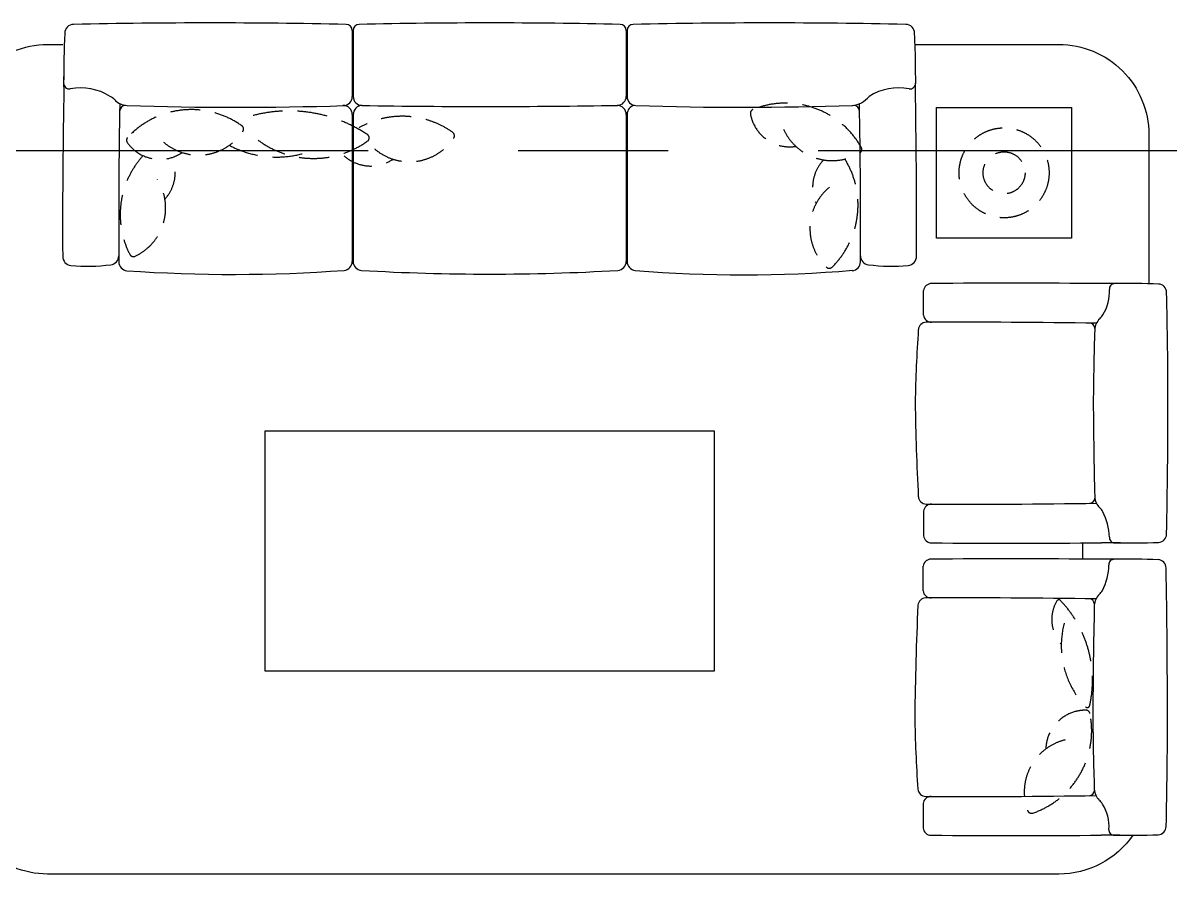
# Model space of a CAD drawing. Header units: millimetres. Extents: x 10000 to 302800, y 6800 to 229018.
# Drawn here: x 233056 to 236880, y 160126 to 162963 of the extents above; entities that cross this region are included whole.
import ezdxf

# ---------------------------------------------------------------- set-up
doc = ezdxf.new("R2010")
doc.units = ezdxf.units.MM
doc.header["$LTSCALE"] = 400
doc.header["$MEASUREMENT"] = 0
doc.linetypes.add('X-GRID_5~ROOF$0$CENTER2', pattern=[1.125, 0.75, -0.125, 0.125, -0.125])
doc.linetypes.add('X-ROOM TYPE-SR-3Bay$0$HIDDEN', pattern=[0.375, 0.25, -0.125])
doc.layers.get('0').update_dxf_attribs({"linetype": 'CONTINUOUS'})
for name, color, linetype in [('A-DIM1', 7, 'CONTINUOUS'), ('X-GRID_5~ROOF$0$A-CEN1', 1, 'X-GRID_5~ROOF$0$CENTER2'), ('X-ROOM TYPE-SR-3Bay$0$.WA_Furn', 252, 'CONTINUOUS'), ('X-ROOM TYPE-SR-3Bay$0$.WA_Furn hidden', 252, 'CONTINUOUS')]:
    doc.layers.add(name, color=color, linetype=linetype)

# ---------------------------------------------------------------- blocks, each defined once
blk = doc.blocks.new('X-GRID_5~ROOF')
at = {"layer": 'X-GRID_5~ROOF$0$A-CEN1', "ltscale": 10}
blk.add_lwpolyline([(251927.3, 67071.2), (158516.9, 67071.2)], dxfattribs=at)
blk = doc.blocks.new('X-ROOM TYPE-SR-3Bay')
at = {"layer": 'X-ROOM TYPE-SR-3Bay$0$.WA_Furn'}
for p, q in [((229374.3, 67472.8), (229374.3, 67252.1)), ((229377.3, 67472.8), (229377.3, 67252.5)), ((230287.7, 67472.8), (230287.7, 67253)), ((230290.7, 67472.8), (230290.7, 67252.6)), ((228412.1, 67319.3), (228412.3, 67248.3)), ((229374.3, 67192.4), (229374.3, 66702.7)), ((229377.3, 67192.6), (229377.3, 66702.7)), ((230287.7, 67192.6), (230287.7, 66702.7)), ((230290.7, 67193.3), (230290.7, 66702.7)), ((231935.4, 66628.9), (231872.5, 66628.7)), ((231279, 66523.6), (231279, 66605.9)), ((231279, 65869.8), (231279, 65787.6)), ((231935.4, 65764.6), (231872.5, 65764.7)), ((231933.9, 65709.9), (231871, 65709.7)), ((231277.5, 65604.6), (231277.5, 65686.9)), ((231277.5, 64895.2), (231277.5, 64812.9)), ((231933.9, 64789.9), (231871, 64790))]:
    blk.add_line(p, q, dxfattribs=at)
for points in [[(231976.8, 64789.6, -0.246155), (231730.1, 64660.4), (228358.6, 64660.4, -0.414214), (228058.6, 64960.4), (228058.6, 67126, -0.414214), (228358.6, 67426), (228409.3, 67426)], [(231250.7, 67426), (231730.1, 67426, -0.414214), (232030.1, 67126), (232030.1, 66628.3)]]:
    blk.add_lwpolyline(points, format="xyb", dxfattribs=at)
for points in [[(231772.5, 67216.1), (231772.5, 66780), (231322.5, 66780), (231322.5, 67216.1)], [(229082.5, 66137.1), (229082.5, 65337.3), (230582.4, 65337.3), (230582.4, 66137.1)]]:
    blk.add_lwpolyline(points, close=True, dxfattribs=at)
blk.add_lwpolyline([(231809, 65764), (231809, 65710.4)], dxfattribs=at)
for centre, radius, start, end in [((228445.8, 67463), 30, 91.3847, 180), ((228894.4, 46345.6), 21152.2, 88.75419, 91.21722), ((229354.3, 67472.8), 20, 0, 90), ((229397.3, 67472.8), 20, 90, 180), ((229832.5, 48553.4), 18944.4, 88.68359, 91.31641), ((230267.7, 67472.8), 20, 0, 90), ((230310.7, 67472.8), 20, 90, 180), ((230770.3, 46368.5), 21129.3, 88.78213, 91.24649), ((231219.2, 67463), 30, 0, 88.6153), ((232051.8, 67299.2), 3639.7, 177.4199, 180.0262), ((227855.2, 67309), 3397.5, 358.9772, 2.5994), ((228432.1, 67297.5), 20, 180.0212, 275.0782), ((228469.8, 67099.5), 181.7, 57.5878, 101.4156), ((231194.7, 67099.5), 181.7, 78.5844, 122.4122), ((231232.4, 67297.5), 20, 264.9218, 359.9788), ((250835.6, 66836.6), 22427, 178.94948, 180.29926), ((228538.7, 67200.1), 60, 43.4233, 61.6567), ((228625.9, 67282.6), 60, 223.4233, 267.7332), ((229344.3, 67252.1), 30, 272.0731, 0), ((229407.3, 67252.5), 30, 180, 268.7953), ((230257.7, 67253), 30, 271.2881, 0), ((230320.7, 67252.6), 30, 180, 267.819), ((231033.5, 67303.9), 81.7, 275.2284, 321.3107), ((208828.9, 66837.1), 22427, 359.70074, 1.05052), ((250409.4, 66823.5), 21813.9, 178.93528, 180.32022), ((228618.8, 67202.8), 20, 90, 180), ((228992, 78553.3), 11336.7, 268.13716, 271.78596), ((229344.3, 67192.4), 30, 0, 92.2479), ((229407.3, 67192.6), 30, 88.9878, 180), ((229818.3, 94166.4), 26947.1, 269.12473, 270.93582), ((230257.7, 67192.6), 30, 0, 91.0122), ((230320.7, 67193.3), 30, 101.0539, 180), ((230679.1, 78179), 10962.3, 268.12054, 271.90051), ((231045.7, 67202.8), 20, 0, 90), ((209255.1, 66823.5), 21813.9, 359.67978, 1.06472), ((228438.8, 66719.4), 30, 178.9327, 265.3487), ((228565.7, 66721.3), 30, 276.1197, 1.0625), ((228625.8, 66701.7), 30, 180.2976, 265.1553), ((229344.3, 66702.7), 30, 275.0349, 0), ((229407.3, 66702.7), 30, 180, 265.6169), ((230257.7, 66702.7), 30, 274.3831, 0), ((230320.7, 66702.7), 30, 180, 264.2111), ((231038.7, 66701.7), 30, 274.8447, 359.7024), ((231098.8, 66721.3), 30, 178.9375, 263.8803), ((231225.6, 66719.4), 30, 274.6513, 1.0673), ((228493.7, 67300.7), 613.8, 264.6482, 277.0418), ((228978.1, 71778.3), 5118.8, 266.0248, 274.1312), ((229832.5, 74104.8), 7444.3, 266.70778, 273.29222), ((230677.8, 71005.6), 4347.7, 265.2484, 274.808), ((231170.8, 67300.7), 613.8, 262.9582, 275.3518), ((231305.4, 66602.4), 26.6, 88.9375, 173.8803), ((231573.9, 37573.9), 29056.4, 89.41119, 90.52855), ((231916.1, 66611.2), 17.7, 90.0212, 185.0782), ((231957.2, 63404.7), 3224.4, 88.1226, 90.7294), ((232061.2, 66599.3), 28.2, 0.802, 86.7401), ((231763.9, 66599.4), 135, 326.6021, 4.3411), ((217243.5, 66245.3), 14850.1, 359.9519, 1.36763), ((231305.4, 66526.4), 26.6, 186.1197, 271.0625), ((231902.9, 66473.1), 53.2, 133.4233, 177.7332), ((231829.8, 66550.3), 53.2, 313.4233, 331.6567), ((235792.6, 66160.7), 4542, 176.0272, 179.0909), ((231288.1, 66473.2), 26.6, 90.2976, 175.1553), ((231419.1, 38008), 28492, 89.12296, 90.26378), ((231832.2, 66479.4), 17.7, 0, 90), ((241900.3, 66148.4), 10055.9, 178.13796, 179.51944), ((238889.8, 66326.2), 7639.2, 180.70073, 183.06302), ((248774.8, 66342.2), 16930.4, 180.37033, 181.43501), ((210829.4, 66217.9), 21264.2, 358.85711, 0.0402), ((231288.1, 65920.3), 26.6, 184.8447, 269.7024), ((231419.1, 94385.4), 28492, 269.73622, 270.87704), ((231832.2, 65914), 17.7, 270, 0), ((231902.9, 65920.3), 53.2, 182.2668, 226.5767), ((231305.4, 65867), 26.6, 88.9375, 173.8803), ((231829.8, 65843.1), 53.2, 28.3433, 46.5767), ((231712.1, 65780.6), 186.4, 0.9847, 28.072), ((231305.4, 65791), 26.6, 186.1197, 271.0625), ((231916.1, 65782.2), 17.7, 174.9218, 269.9788), ((232061.2, 65794.1), 28.2, 273.2599, 359.198), ((231573.9, 94867.3), 29104.1, 269.47236, 270.58789), ((231957.2, 68988.7), 3224.4, 269.2706, 271.8774), ((231303.9, 65683.4), 26.6, 88.9375, 173.8803), ((231572.4, 36607.2), 29104.1, 89.41211, 90.52764), ((231914.6, 65692.2), 17.7, 90.0212, 185.0782), ((231955.7, 62485.7), 3224.4, 88.1226, 90.7294), ((232059.7, 65680.3), 28.2, 0.802, 86.7401), ((231710.6, 65693.8), 186.4, 331.928, 359.0153), ((205092.2, 65202.8), 26999.9, 359.96432, 1.01425), ((231304, 65607.4), 26.6, 186.1197, 271.0625), ((231901.4, 65554.1), 53.2, 133.4233, 177.7332), ((231828.3, 65631.3), 53.2, 313.4233, 331.6567), ((241827, 65076), 10577.8, 177.39711, 179.40461), ((231286.6, 65554.2), 26.6, 90.2976, 175.1553), ((231417.6, 37089), 28492, 89.12296, 90.26378), ((231830.7, 65560.4), 17.7, 0, 90), ((255296.8, 65057.2), 23453.9, 178.7808, 179.68537), ((235791.1, 65258), 4542, 180.9091, 183.9728), ((241898.8, 65270.3), 10055.9, 180.48056, 181.86204), ((217242.1, 65173.5), 14850.1, 358.63237, 0.0481), ((231286.6, 64945.6), 26.6, 184.8447, 269.7024), ((231901.4, 64945.6), 53.2, 182.2668, 226.5767), ((231304, 64892.3), 26.6, 88.9375, 173.8803), ((231417.6, 93410.7), 28492, 269.73622, 270.87704), ((231830.7, 64939.3), 17.7, 270, 0), ((231828.3, 64868.4), 53.2, 28.3433, 46.5767), ((231762.4, 64819.3), 135, 355.6589, 33.3979), ((231303.9, 64816.3), 26.6, 186.1197, 271.0625), ((231572.4, 93844.9), 29056.4, 269.47145, 270.58881), ((231914.6, 64807.6), 17.7, 174.9218, 269.9788), ((231955.7, 68014), 3224.4, 269.2706, 271.8774), ((232059.7, 64819.4), 28.2, 273.2599, 359.198)]:
    blk.add_arc(centre, radius, start, end, dxfattribs=at)
at = {"layer": 'X-ROOM TYPE-SR-3Bay$0$.WA_Furn hidden', "linetype": 'X-ROOM TYPE-SR-3Bay$0$HIDDEN'}
for points in [[(228807.1, 67065.7, -0.407028), (228624.3, 67099, -0.355867), (228625.4, 67116.4, -0.376273), (229006.1, 67155, -0.406141), (229009.5, 67136, -0.449425), (228745.5, 67100.2)], [(229001.1, 67175.9, -0.239095), (229426.3, 67124.5, -0.406141), (229427.1, 67105.2, -0.32679), (229060.6, 67106.9)], [(230853.3, 67086.4, -0.407028), (230701.8, 67194, -0.355867), (230710.2, 67209.3, -0.376273), (231071.3, 67083, -0.406141), (231066.4, 67064.3, -0.449425), (230812.1, 67143.7)], [(229397.3, 67148.6, -0.291903), (229709.2, 67132.8, -0.406141), (229712.6, 67113.9, -0.449425), (229448.6, 67078)], [(229216.8, 67064.1, -0.194931), (228964.4, 67089.8, -0.320006)], [(228677, 67055.2, 0.31394), (228632.6, 66726.4, 0.406141), (228650.9, 66720.3, 0.449425), (228724.4, 66976.4)], [(228749.7, 66910.4, 0.281952), (228775.6, 67047, 0.281952)], [(229510.2, 67043.5, -0.341995), (229347.6, 67054.3, -0.341995)], [(231016.7, 67043.9, -0.350608), (230974.2, 66683.9, -0.406141), (230955, 66683.8, -0.449425), (230965.2, 66950.1)], [(230920.6, 66895.3, -0.303631), (230945.6, 67041.1, -0.303631)], [(231739.1, 65425, -0.330376), (231723.3, 65571, -0.355867), (231734.1, 65573.7, -0.252194), (231832.9, 65221.4, -0.406141), (231822, 65215.5, -0.263493), (231748, 65497.3)], [(231686.7, 65077.4, -0.407028), (231820.3, 65206.6, -0.355867), (231833.8, 65195.5, -0.376273), (231643.4, 64863.6, -0.406141), (231626, 64871.9, -0.449425), (231750.7, 65107.4)]]:
    blk.add_lwpolyline(points, format="xyb", dxfattribs=at)
for radius in [150, 70]:
    blk.add_circle((231547.5, 66998.1), radius, dxfattribs=at)
blk = doc.blocks.new('X-INT-HOTEL-8F')
blk.add_blockref('X-ROOM TYPE-SR-3Bay', (0, 0))
blk = doc.blocks.new('X-BASE-8F')
blk.add_blockref('X-GRID_5~ROOF', (0, 0))
blk.add_blockref('X-INT-HOTEL-8F', (0, 0))

msp = doc.modelspace()

# ---------------------------------------------------------------- block references
at = {"layer": 'A-DIM1'}
msp.add_blockref('X-BASE-8F', (4779.3, 95465.6), dxfattribs=at)

doc.saveas('drawing.dxf')
